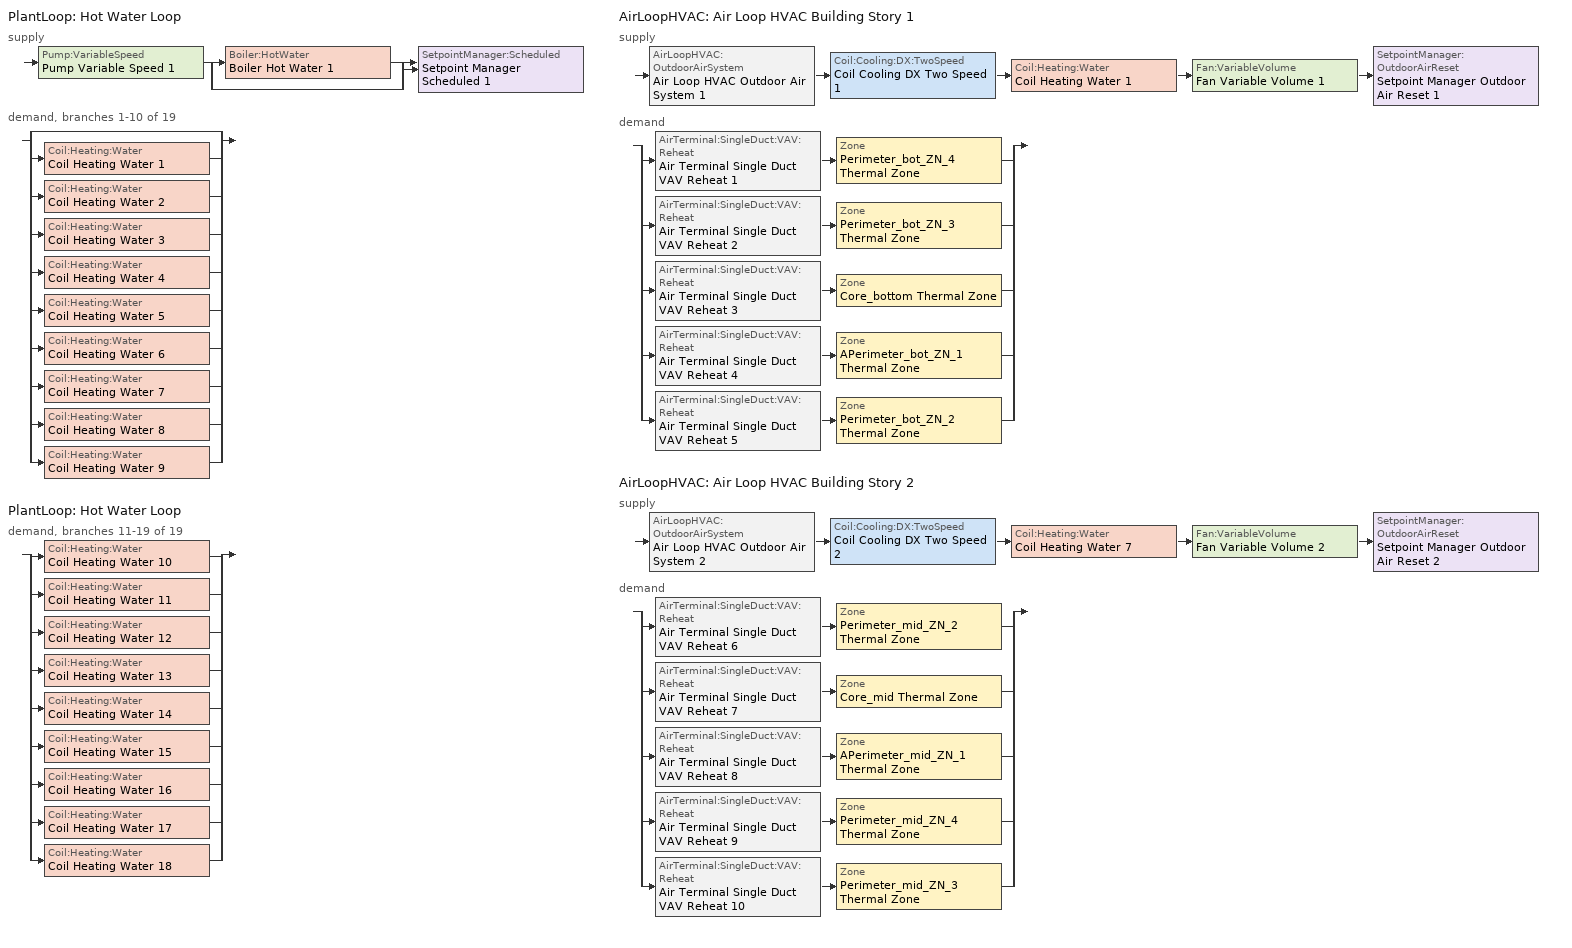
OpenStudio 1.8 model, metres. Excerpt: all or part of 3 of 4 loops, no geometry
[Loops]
PlantLoop 'Hot Water Loop'
 supply: Pump:VariableSpeed 'Pump Variable Speed 1' > split
  | Boiler:HotWater 'Boiler Hot Water 1'
  | bypass
  join > SetpointManager:Scheduled 'Setpoint Manager Scheduled 1'
 demand, branches 1-10 of 19: split
  | bypass
  | Coil:Heating:Water 'Coil Heating Water 1'
  | Coil:Heating:Water 'Coil Heating Water 2'
  | Coil:Heating:Water 'Coil Heating Water 3'
  | Coil:Heating:Water 'Coil Heating Water 4'
  | Coil:Heating:Water 'Coil Heating Water 5'
  | Coil:Heating:Water 'Coil Heating Water 6'
  | Coil:Heating:Water 'Coil Heating Water 7'
  | Coil:Heating:Water 'Coil Heating Water 8'
  | Coil:Heating:Water 'Coil Heating Water 9'
PlantLoop 'Hot Water Loop'
 demand, branches 11-19 of 19: split
  | Coil:Heating:Water 'Coil Heating Water 10'
  | Coil:Heating:Water 'Coil Heating Water 11'
  | Coil:Heating:Water 'Coil Heating Water 12'
  | Coil:Heating:Water 'Coil Heating Water 13'
  | Coil:Heating:Water 'Coil Heating Water 14'
  | Coil:Heating:Water 'Coil Heating Water 15'
  | Coil:Heating:Water 'Coil Heating Water 16'
  | Coil:Heating:Water 'Coil Heating Water 17'
  | Coil:Heating:Water 'Coil Heating Water 18'
AirLoopHVAC 'Air Loop HVAC Building Story 1'
 supply: AirLoopHVAC:OutdoorAirSystem 'Air Loop HVAC Outdoor Air System 1' > Coil:Cooling:DX:TwoSpeed 'Coil Cooling DX Two Speed 1' > Coil:Heating:Water 'Coil Heating Water 1' > Fan:VariableVolume 'Fan Variable Volume 1' > SetpointManager:OutdoorAirReset 'Setpoint Manager Outdoor Air Reset 1'
 demand: split
  | AirTerminal:SingleDuct:VAV:Reheat 'Air Terminal Single Duct VAV Reheat 1' > Zone 'Perimeter_bot_ZN_4 Thermal Zone'
  | AirTerminal:SingleDuct:VAV:Reheat 'Air Terminal Single Duct VAV Reheat 2' > Zone 'Perimeter_bot_ZN_3 Thermal Zone'
  | AirTerminal:SingleDuct:VAV:Reheat 'Air Terminal Single Duct VAV Reheat 3' > Zone 'Core_bottom Thermal Zone'
  | AirTerminal:SingleDuct:VAV:Reheat 'Air Terminal Single Duct VAV Reheat 4' > Zone 'APerimeter_bot_ZN_1 Thermal Zone'
  | AirTerminal:SingleDuct:VAV:Reheat 'Air Terminal Single Duct VAV Reheat 5' > Zone 'Perimeter_bot_ZN_2 Thermal Zone'
AirLoopHVAC 'Air Loop HVAC Building Story 2'
 supply: AirLoopHVAC:OutdoorAirSystem 'Air Loop HVAC Outdoor Air System 2' > Coil:Cooling:DX:TwoSpeed 'Coil Cooling DX Two Speed 2' > Coil:Heating:Water 'Coil Heating Water 7' > Fan:VariableVolume 'Fan Variable Volume 2' > SetpointManager:OutdoorAirReset 'Setpoint Manager Outdoor Air Reset 2'
 demand: split
  | AirTerminal:SingleDuct:VAV:Reheat 'Air Terminal Single Duct VAV Reheat 6' > Zone 'Perimeter_mid_ZN_2 Thermal Zone'
  | AirTerminal:SingleDuct:VAV:Reheat 'Air Terminal Single Duct VAV Reheat 7' > Zone 'Core_mid Thermal Zone'
  | AirTerminal:SingleDuct:VAV:Reheat 'Air Terminal Single Duct VAV Reheat 8' > Zone 'APerimeter_mid_ZN_1 Thermal Zone'
  | AirTerminal:SingleDuct:VAV:Reheat 'Air Terminal Single Duct VAV Reheat 9' > Zone 'Perimeter_mid_ZN_4 Thermal Zone'
  | AirTerminal:SingleDuct:VAV:Reheat 'Air Terminal Single Duct VAV Reheat 10' > Zone 'Perimeter_mid_ZN_3 Thermal Zone'
[Sizing:Zone] Zone Cooling Design Supply Air Temperature {C}=12.8; Zone Heating Design Supply Air Temperature {C}=50; Zone Cooling Design Supply Air Humidity Ratio {kg-H2O/kg-air}=0.0085; Zone Heating Design Supply Air Humidity Ratio {kg-H2O/kg-air}=0.008; Cooling Design Air Flow Method=DesignDay; Cooling Design Air Flow Rate {m3/s}=0; Cooling Minimum Air Flow Fraction=0; Heating Design Air Flow Method=DesignDay; Heating Design Air Flow Rate {m3/s}=0; Heating Maximum Air Flow Fraction=0; Design Zone Air Distribution Effectiveness in Cooling Mode=1; Design Zone Air Distribution Effectiveness in Heating Mode=1
Perimeter_bot_ZN_4 Thermal Zone; Perimeter_mid_ZN_2 Thermal Zone; Core_mid Thermal Zone; APerimeter_mid_ZN_1 Thermal Zone; Perimeter_mid_ZN_4 Thermal Zone; Perimeter_bot_ZN_3 Thermal Zone; Core_bottom Thermal Zone; APerimeter_bot_ZN_1 Thermal Zone; Perimeter_mid_ZN_3 Thermal Zone; Perimeter_bot_ZN_2 Thermal Zone
[Zone equipment]
Perimeter_bot_ZN_4 Thermal Zone: Air Terminal Single Duct VAV Reheat 1
Perimeter_mid_ZN_2 Thermal Zone: Air Terminal Single Duct VAV Reheat 6
Core_mid Thermal Zone: Air Terminal Single Duct VAV Reheat 7
APerimeter_mid_ZN_1 Thermal Zone: Air Terminal Single Duct VAV Reheat 8
Perimeter_mid_ZN_4 Thermal Zone: Air Terminal Single Duct VAV Reheat 9
Perimeter_bot_ZN_3 Thermal Zone: Air Terminal Single Duct VAV Reheat 2
Core_bottom Thermal Zone: Air Terminal Single Duct VAV Reheat 3
APerimeter_bot_ZN_1 Thermal Zone: Air Terminal Single Duct VAV Reheat 4
Perimeter_mid_ZN_3 Thermal Zone: Air Terminal Single Duct VAV Reheat 10
Perimeter_bot_ZN_2 Thermal Zone: Air Terminal Single Duct VAV Reheat 5
[PlantLoop]
Hot Water Loop: Fluid Type=Water; Maximum Loop Temperature {C}=100; Minimum Loop Temperature {C}=10; Plant Loop Volume {m3}=Autocalculate
[Sizing:Plant]
Hot Water Loop: Loop Type=Heating; Design Loop Exit Temperature {C}=82; Loop Design Temperature Difference {deltaC}=11; Sizing Option=NonCoincident; Zone Timesteps in Averaging Window=1; Coincident Sizing Factor Mode=None
[Pump:VariableSpeed]
Pump Variable Speed 1: Rated Pump Head {Pa}=119563; Motor Efficiency=0.9; Coefficient 1 of the Part Load Performance Curve=0; Coefficient 2 of the Part Load Performance Curve=0.0216; Coefficient 3 of the Part Load Performance Curve=-0.0325; Coefficient 4 of the Part Load Performance Curve=1.0095; Pump Control Type=Intermittent
[Boiler:HotWater]
Boiler Hot Water 1: Nominal Thermal Efficiency=0.9; Water Outlet Upper Temperature Limit {C}=99; Boiler Flow Mode=ConstantFlow; Parasitic Electric Load {W}=0; Sizing Factor=1
[SetpointManager:Scheduled]
Setpoint Manager Scheduled 1: Control Variable=Temperature; Schedule=AEDG HW-Loop-Temp-Schedule
[AirLoopHVAC] Design Supply Air Flow Rate {m3/s}=AutoSize
Air Loop HVAC Building Story 1; Air Loop HVAC Building Story 2
[Sizing:System] Type of Load to Size On=Sensible; Design Outdoor Air Flow Rate {m3/s}=Autosize; Minimum System Air Flow Ratio=0.3; Preheat Design Temperature {C}=7; Preheat Design Humidity Ratio {kg-H2O/kg-Air}=0.008; Precool Design Temperature {C}=12.8; Precool Design Humidity Ratio {kg-H2O/kg-Air}=0.008; Central Cooling Design Supply Air Temperature {C}=12.8; Central Heating Design Supply Air Temperature {C}=40; Sizing Option=NonCoincident; 100% Outdoor Air in Cooling=No; 100% Outdoor Air in Heating=No; Central Cooling Design Supply Air Humidity Ratio {kg-H2O/kg-Air}=0.0085; Central Heating Design Supply Air Humidity Ratio {kg-H2O/kg-Air}=0.008; Cooling Design Air Flow Method=DesignDay; Cooling Design Air Flow Rate {m3/s}=0; Heating Design Air Flow Method=DesignDay; Heating Design Air Flow Rate {m3/s}=0; System Outdoor Air Method=VentilationRateProcedure; Zone Maximum Outdoor Air Fraction=1; Cooling Supply Air Flow Rate Per Floor Area {m3/s-m2}=0.00996765; Cooling Fraction of Autosized Cooling Supply Air Flow Rate=1; Cooling Supply Air Flow Rate Per Unit Cooling Capacity {m3/s-W}=3.94755e-05; Heating Supply Air Flow Rate Per Floor Area {m3/s-m2}=0.00996765; Heating Fraction of Autosized Heating Supply Air Flow Rate=1; Heating Fraction of Autosized Cooling Supply Air Flow Rate=1; Heating Supply Air Flow Rate Per Unit Heating Capacity {m3/s-W}=3.15882e-05; Cooling Design Capacity Method=CoolingDesignCapacity; Cooling Design Capacity {W}=autosize; Cooling Design Capacity Per Floor Area {W/m2}=234.7; Fraction of Autosized Cooling Design Capacity=1; Heating Design Capacity Method=HeatingDesignCapacity; Heating Design Capacity {W}=autosize; Heating Design Capacity Per Floor Area {W/m2}=157; Fraction of Autosized Heating Design Capacity=1; Central Cooling Capacity Control Method=OnOff
Air Loop HVAC Building Story 1; Air Loop HVAC Building Story 2
[Fan:VariableVolume] Availability Schedule=Always On Discrete; Fan Efficiency=0.69; Pressure Rise {Pa}=1125; Maximum Flow Rate {m3/s}=Autosize; Fan Power Minimum Flow Rate Input Method=FixedFlowRate; Fan Power Minimum Flow Fraction=0.6; Fan Power Minimum Air Flow Rate {m3/s}=0; Motor Efficiency=0.9; Motor In Airstream Fraction=1; Fan Power Coefficient 1=0.0407599; Fan Power Coefficient 2=0.088045; Fan Power Coefficient 3=-0.0729261; Fan Power Coefficient 4=0.94374; Fan Power Coefficient 5=0
Fan Variable Volume 1; Fan Variable Volume 2
[Coil:Heating:Water] Availability Schedule=Always On Discrete
Coil Heating Water 1; Coil Heating Water 2; Coil Heating Water 3; Coil Heating Water 4; Coil Heating Water 5; Coil Heating Water 6; Coil Heating Water 7; Coil Heating Water 8; Coil Heating Water 9; Coil Heating Water 10; Coil Heating Water 11; Coil Heating Water 12; Coil Heating Water 13; Coil Heating Water 14; Coil Heating Water 15; Coil Heating Water 16; Coil Heating Water 17; Coil Heating Water 18
[Coil:Cooling:DX:TwoSpeed] Availability Schedule=Always On Discrete; Rated High Speed Total Cooling Capacity {W}=Autosize; Rated High Speed Sensible Heat Ratio=Autosize; Rated High Speed COP {W/W}=4; Rated High Speed Air Flow Rate {m3/s}=Autosize; Rated Low Speed Total Cooling Capacity {W}=Autosize; Rated Low Speed Sensible Heat Ratio=Autosize; Rated Low Speed COP {W/W}=4; Condenser Type=AirCooled; High Speed Evaporative Condenser Effectiveness=0; High Speed Evaporative Condenser Air Flow Rate {m3/s}=Autosize; High Speed Evaporative Condenser Pump Rated Power Consumption {W}=Autosize; Low Speed Evaporative Condenser Effectiveness=0; Low Speed Evaporative Condenser Air Flow Rate {m3/s}=Autosize; Low Speed Evaporative Condenser Pump Rated Power Consumption {W}=Autosize; Basin Heater Capacity {W/K}=0; Basin Heater Setpoint Temperature {C}=10
Name | Total Cooling Capacity Function of Temperature Curve | Total Cooling Capacity Function of Flow Fraction Curve | Energy Input Ratio Function of Temperature Curve | Energy Input Ratio Function of Flow Fraction Curve | Part Load Fraction Correlation Curve | Low Speed Total Cooling Capacity Function of Temperature Curve | Low Speed Energy Input Ratio Function of Temperature Curve
Coil Cooling DX Two Speed 1 | Curve Biquadratic 1 | Curve Quadratic 1 | Curve Biquadratic 2 | Curve Quadratic 2 | Curve Quadratic 3 | Curve Biquadratic 1 | Curve Biquadratic 2
Coil Cooling DX Two Speed 2 | Curve Biquadratic 3 | Curve Quadratic 4 | Curve Biquadratic 4 | Curve Quadratic 5 | Curve Quadratic 6 | Curve Biquadratic 3 | Curve Biquadratic 4
[Controller:OutdoorAir] Minimum Outdoor Air Flow Rate {m3/s}=autosize; Maximum Outdoor Air Flow Rate {m3/s}=autosize; Economizer Control Type=DifferentialEnthalpy; Economizer Control Action Type=ModulateFlow; Economizer Maximum Limit Dry-Bulb Temperature {C}=28; Economizer Maximum Limit Enthalpy {J/kg}=64000; Economizer Minimum Limit Dry-Bulb Temperature {C}=-100; Lockout Type=NoLockout; Minimum Limit Type=FixedMinimum; Maximum Fraction of Outdoor Air Schedule=AEDG Office Ventilation Schedule; High Humidity Control=No; Heat Recovery Bypass Control Type=BypassWhenOAFlowGreaterThanMinimum
Name | Controller Mechanical Ventilation
Controller Outdoor Air 1 | Controller Mechanical Ventilation 1
Controller Outdoor Air 2 | Controller Mechanical Ventilation 2
[Controller:MechanicalVentilation] Availability Schedule=Always On Discrete; Demand Controlled Ventilation=Yes; System Outdoor Air Method=ZoneSum
Controller Mechanical Ventilation 1; Controller Mechanical Ventilation 2
[AirLoopHVAC:OutdoorAirSystem]
Name | Controller
Air Loop HVAC Outdoor Air System 1 | Controller Outdoor Air 1
Air Loop HVAC Outdoor Air System 2 | Controller Outdoor Air 2
[SetpointManager:OutdoorAirReset] Control Variable=Temperature; Setpoint at Outdoor Low Temperature {C}=15.6; Outdoor Low Temperature {C}=14.4; Setpoint at Outdoor High Temperature {C}=12.8; Outdoor High Temperature {C}=21.1
Setpoint Manager Outdoor Air Reset 1; Setpoint Manager Outdoor Air Reset 2
[AirTerminal:SingleDuct:VAV:Reheat] Availability Schedule=Always On Discrete; Maximum Air Flow Rate {m3/s}=Autocalculate; Zone Minimum Air Flow Input Method=Constant; Constant Minimum Air Flow Fraction=0.3; Fixed Minimum Air Flow Rate {m3/s}=0; Maximum Hot Water or Steam Flow Rate {m3/s}=Autocalculate; Minimum Hot Water or Steam Flow Rate {m3/s}=0; Convergence Tolerance=0.001; Damper Heating Action=Normal; Maximum Flow per Zone Floor Area During Reheat {m3/s-m2}=Autocalculate; Maximum Flow Fraction During Reheat=Autocalculate; Maximum Reheat Air Temperature {C}=35
Name | Reheat Coil
Air Terminal Single Duct VAV Reheat 1 | Coil Heating Water 2
Air Terminal Single Duct VAV Reheat 2 | Coil Heating Water 3
Air Terminal Single Duct VAV Reheat 3 | Coil Heating Water 4
Air Terminal Single Duct VAV Reheat 4 | Coil Heating Water 5
Air Terminal Single Duct VAV Reheat 5 | Coil Heating Water 6
Air Terminal Single Duct VAV Reheat 6 | Coil Heating Water 8
Air Terminal Single Duct VAV Reheat 7 | Coil Heating Water 9
Air Terminal Single Duct VAV Reheat 8 | Coil Heating Water 10
Air Terminal Single Duct VAV Reheat 9 | Coil Heating Water 11
Air Terminal Single Duct VAV Reheat 10 | Coil Heating Water 12
[Curve:Biquadratic] Minimum Value of x {BasedOnField A2}=16.5556; Maximum Value of x {BasedOnField A2}=22.1111; Minimum Value of y {BasedOnField A3}=23.7778; Maximum Value of y {BasedOnField A3}=47.66
Name | Coefficient1 Constant | Coefficient2 x | Coefficient3 x**2 | Coefficient4 y | Coefficient5 y**2 | Coefficient6 x*y
Curve Biquadratic 1; Curve Biquadratic 3 | 1.39072 | -0.0529058 | 0.0018423 | 0.00058267 | -0.000186814 | 0.000265159
Curve Biquadratic 2; Curve Biquadratic 4 | -0.536161 | 0.105138 | -0.00172659 | 0.0149848 | 0.000659948 | -0.0017385
[Curve:Quadratic]
Name | Coefficient1 Constant | Coefficient2 x | Coefficient3 x**2 | Minimum Value of x {BasedOnField A2} | Maximum Value of x {BasedOnField A2}
Curve Quadratic 1; Curve Quadratic 4 | 0.718954 | 0.435436 | -0.154193 | 0.75 | 1.25
Curve Quadratic 2; Curve Quadratic 5 | 1.19525 | -0.306138 | 0.110973 | 0.75 | 1.25
Curve Quadratic 3; Curve Quadratic 6 | 0.771 | 0.229 | 0 | 0 | 1
[Schedule:Constant]
Always On Discrete: Value=1
[Schedule:Ruleset]
Name | Default Day Schedule | Summer Design Day Schedule | Winter Design Day Schedule
AEDG Office Ventilation Schedule | AEDG Office Ventilation Schedule Weekday | AEDG Office Ventilation Schedule Summer Design Day | AEDG Office Ventilation Schedule Winter Design Day
AEDG HW-Loop-Temp-Schedule | AEDG HW-Loop-Temp-Schedule All Days
[Schedule:Day]
AEDG Office Ventilation Schedule Weekday: 7, 0, 0, 22, 0, 1, 24, 0, 0
AEDG Office Ventilation Schedule Winter Design Day; AEDG Office Ventilation Schedule Summer Design Day: 24, 0, 1
AEDG Office Ventilation Schedule Saturday: 7, 0, 0, 18, 0, 1, 24, 0, 0
AEDG Office Ventilation Schedule Sunday: 24, 0, 0
AEDG HW-Loop-Temp-Schedule All Days: 24, 0, 67
[Schedule:Rule] Schedule Ruleset=AEDG Office Ventilation Schedule; Date Specification Type=DateRange; Start Month=1; Start Day=1; End Month=12; End Day=31
Name | Rule Order | Day Schedule | Apply Saturday | Apply Sunday
AEDG Office Ventilation Schedule Saturday Rule | 1 | AEDG Office Ventilation Schedule Saturday | Yes
AEDG Office Ventilation Schedule Sunday Rule | 0 | AEDG Office Ventilation Schedule Sunday |  | Yes
